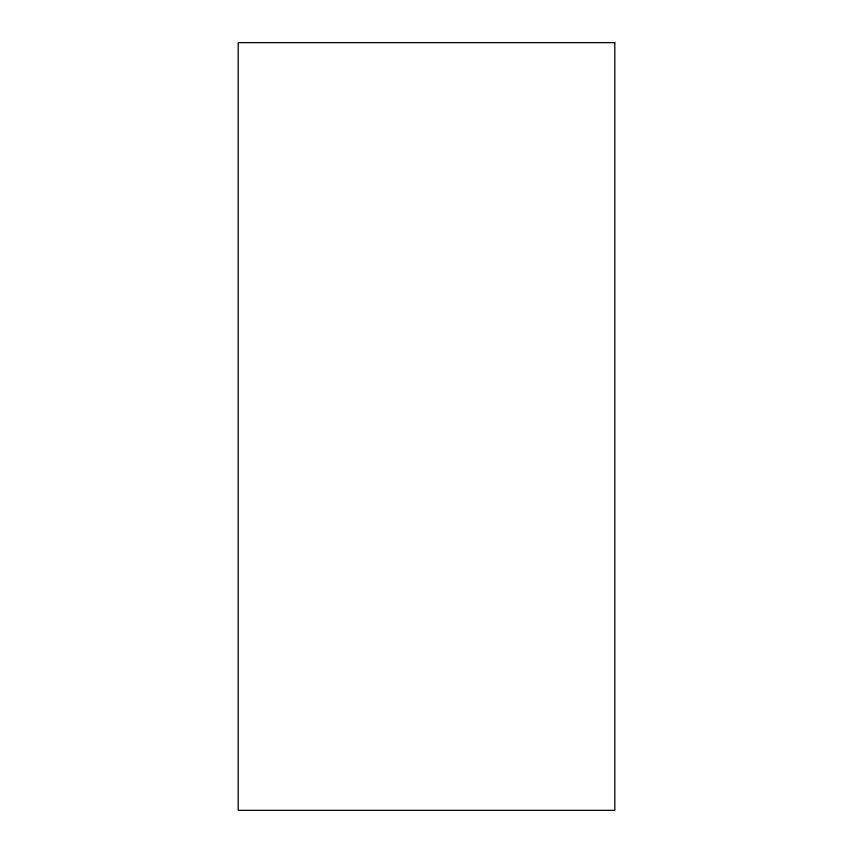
<?xml version="1.0" encoding="UTF-8"?>
<svg xmlns="http://www.w3.org/2000/svg" width="853" height="853" viewBox="0 0 853 853"><rect width="100%" height="100%" fill="white"/><g stroke="black" fill="none" stroke-linecap="round" stroke-linejoin="round"><path stroke-width="1.28" d="M614.8 42.65L238.2 42.65L238.2 810.35L614.8 810.35L614.8 42.65"/></g></svg>
